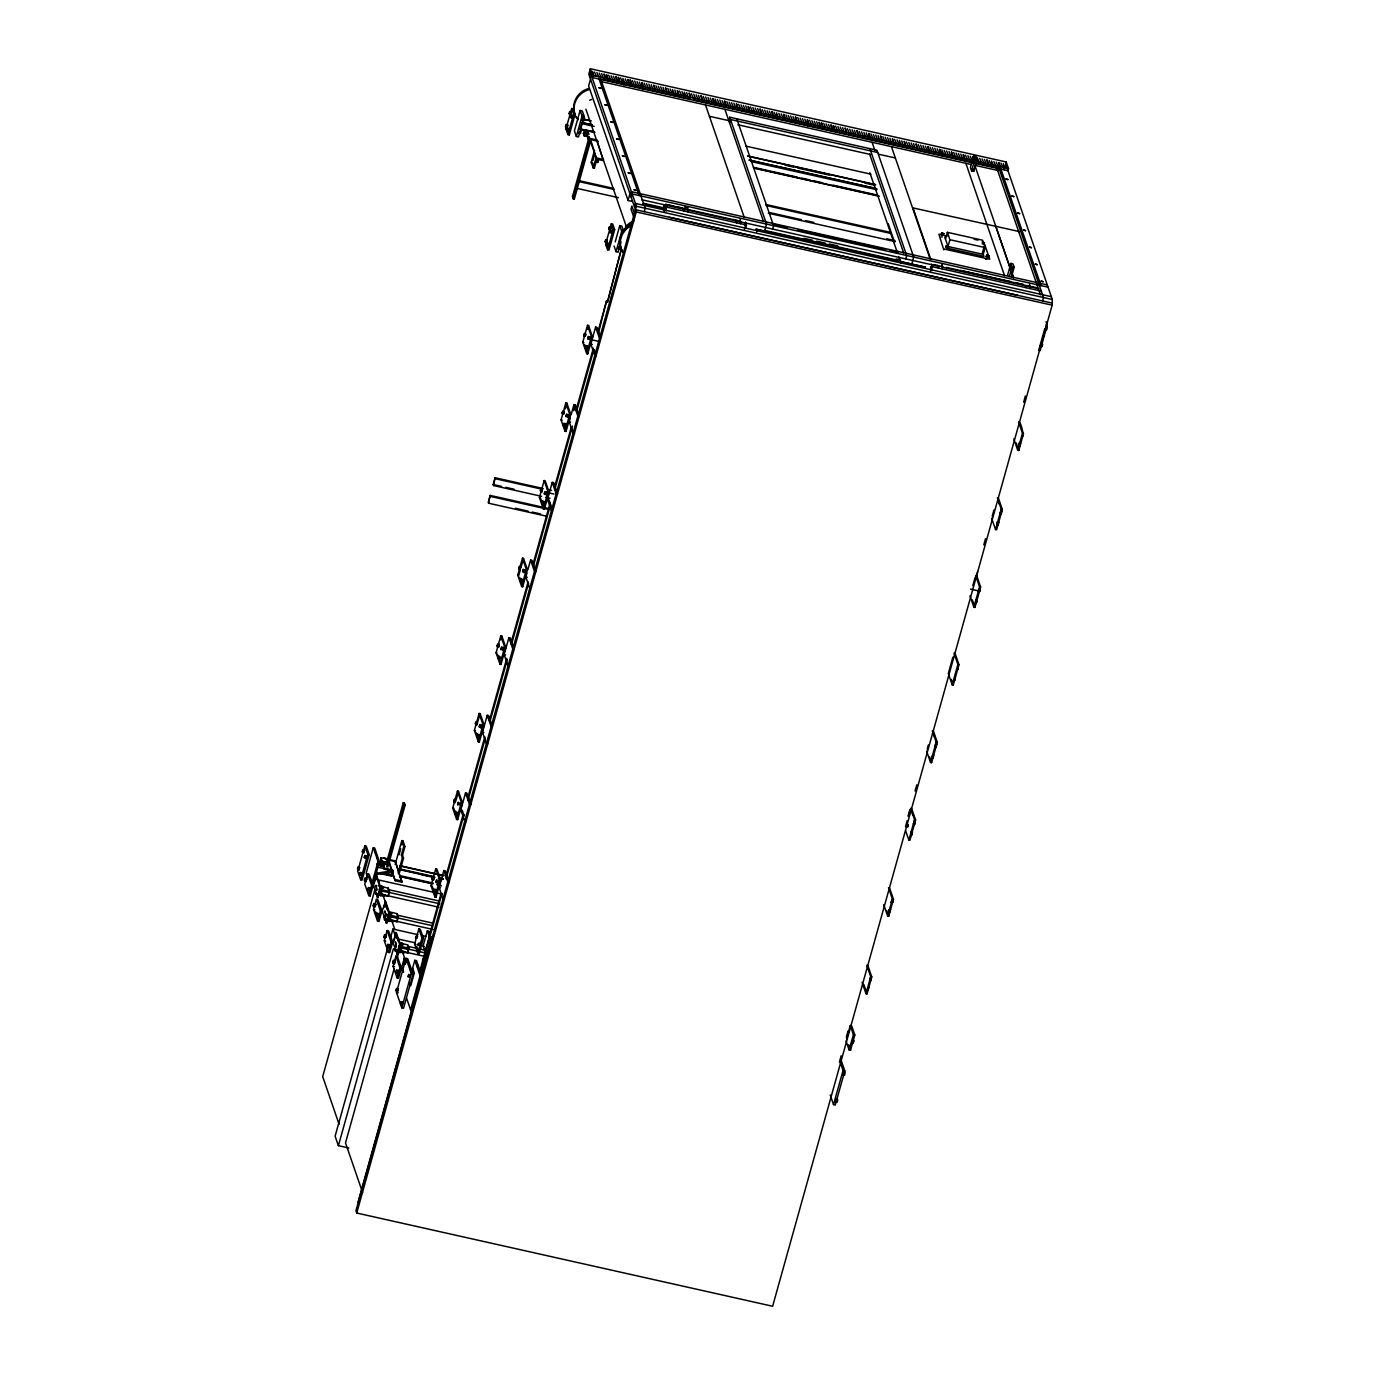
<?xml version="1.0" encoding="UTF-8"?>
<svg xmlns="http://www.w3.org/2000/svg" width="1375" height="1375" viewBox="0 0 1375 1375"><rect width="100%" height="100%" fill="white"/><g stroke="black" fill="none" stroke-linecap="round" stroke-linejoin="round"><path stroke-width="1.5" d="M366.18 880.756L366.816 878.677L366.403 879.536M398.527 970.733L397.616 973.741L397.702 972.194M399.231 949.369L399.867 947.289L399.455 948.148M402.686 1002.53L402.136 1004.506M433.589 879.347L433.847 878.041M521.606 580.938L521.795 579.889M568.837 128.717L568.288 129.817M978.897 589.342L978.313 590.528M1045.859 327.095L1045.67 328.333M358.995 868.794L358.927 870.134L359.477 867.127M366.059 880.344L365.991 881.891L366.609 878.384M375.839 853.634L375.495 852.655M377.798 859.306L377.455 858.344M378.881 882.183L378.967 880.636M378.159 915.458L378.073 917.005L378.709 913.498M381.236 892.581L381.167 894.128L381.786 890.622M386.014 907.345L385.619 906.211M394.728 961.812L394.316 964.167L395.416 960.248M396.756 938.541L396.842 936.994M399.111 948.956L399.042 950.503L399.661 946.997M398.63 971.369L398.234 970.234M401.981 1003.784L401.913 1005.108L402.841 1001.739M433.486 878.986L433.417 880.309L433.95 877.302M437.37 881.942L437.302 883.266L437.834 880.258M455.159 801.35L455.091 802.673L455.623 799.666M477.52 722.889C477.091 723.542 474.873 730.967 480.184 713.694L479.119 713.453L474.375 730.434L478.294 741.795L479.342 742.019L484.086 725.037L480.184 713.694M520.197 568.459L520.128 569.783L520.661 566.775M521.503 580.594L521.434 581.917L521.984 578.909M524.064 571.416L523.995 572.739L524.545 569.731M541.87 490.823L541.802 492.147L542.334 489.139M543.194 502.958L543.125 504.281L543.658 501.273M568.133 129.972L568.064 131.295L568.597 128.287M578.686 132.327L579.03 133.306M583.172 117.391L582.227 120.742M583.361 115.62L583.43 114.297L582.553 116.342M606.839 241.33L606.547 243.066L607.08 240.058M836.344 1098.9L835.416 1102.269M844.525 1073.944L844.473 1075.267L845.006 1072.259M852.723 1040.222L851.933 1043.023M870.891 979.12L870.822 980.444L871.355 977.436M890.003 910.663L889.934 911.986L890.467 908.978M892.564 901.484L892.495 902.808L893.028 899.8M910.748 833.663L911.023 831.909M911.573 834.264L911.505 835.588L912.45 832.236M912.691 814.739L912.347 813.777M913.997 822.37L914.066 821.047M914.616 823.402L914.547 824.725L915.08 821.717M931.82 756.319L932.164 757.281M933.247 756.628L933.178 757.969L933.728 754.961M934.364 737.103L934.433 735.78M935.223 745.886L935.739 743.411M936.289 745.766L936.22 747.089L936.753 744.081M957.962 668.13L957.894 669.453L958.444 666.445M976.611 601.373L976.542 602.697L977.075 599.689M978.209 590.184L978.553 591.147M979.636 590.494L979.567 591.817L980.117 588.809M997.666 522.706L997.322 521.727M998.284 523.738L998.216 525.061L998.748 522.053M999.384 504.213L999.058 503.233M1000.691 511.827L1000.759 510.503M1019.511 442.492L1018.961 445.5M1020.061 444.847L1019.992 446.188L1020.525 443.18M1022.622 435.686C1024.684 438.35 1021.264 423.809 1019.597 422.142L1018.548 421.902L1022.45 433.245L1017.706 450.227L1018.772 450.467L1023.516 433.486L1022.45 433.245M1040.411 345.331L1040.342 346.655L1041.219 344.627M1046.031 326.305L1045.086 329.673M1046.581 328.659L1046.513 329.983L1047.045 326.975M985.652 258.723L986.631 259.205M394.539 962.758L395.158 961.95M437.491 882.08L437.955 880.533M520.317 568.58L520.833 567.033L520.403 568.03M852.569 1041.219L852.173 1042.491M907.638 826.702L908.102 824.639M382.852 862.984L382.216 865.27M582.983 118.594L582.587 120.038M524.236 571.278L524.597 570.092M606.77 241.605L607.062 240.591M619.042 246.692L618.509 248.239M836.172 1100.103L835.759 1101.547M889.264 909.494L888.852 910.938M891.825 900.333L891.344 901.863M913.877 822.25L913.395 823.78M975.872 600.222L975.545 601.494M1000.587 511.706L1000.106 513.236M1041.098 344.489L1040.531 346.002M359.219 868.381L359.167 869.516L359.683 867.436M385.189 864.394L385 863.878M378.4 914.959L378.348 916.3L378.916 914.788M398.441 971.541L397.805 972.83M589.05 134.269L588.878 133.753M455.383 800.938L455.314 802.072L455.812 799.923M502.545 648.914L503.044 647.625L502.614 649.739M543.4 502.528L543.348 503.68L543.83 501.531M975.545 162.095L975.683 160.566M1012.67 269.912L1012.808 268.366M870.1 978.227L869.739 979.395M567.17 126.139L567.6 125.125L567.067 127.222M379.827 891.722L380.325 890.553L379.912 892.925M542.145 490.119L542.025 491.545L542.558 489.448M364.839 845.797L357.723 871.269L360.663 879.794L362.072 880.103L369.188 854.614L366.248 846.106L364.839 845.797L367.778 854.305L360.663 879.794M565.967 128.923L571.656 108.539L573.066 108.848L575.025 114.52L569.319 134.905L567.909 134.595L565.967 128.923L567.377 129.233M567.909 134.595L573.616 114.211L571.656 108.539M590.322 68.75L588.809 74.181L636.247 211.956L356.727 1213.025L772.63 1306.25L1052.15 305.164L1052.305 299.509L1005.658 164.003L1006.225 161.975L590.322 68.75L592.642 75.453L592.058 77.481L1007.961 170.706L1008.528 168.661L1006.225 161.975M372.333 887.27L379.448 861.798L374.705 847.997L373.295 847.688L366.18 873.177L367.538 877.112M580.112 110.43L574.406 130.814L576.366 136.486L578.48 136.967L584.169 116.583L582.227 110.911L580.112 110.43L582.055 116.102L576.366 136.486M589.6 76.45L590.545 73.064M589.789 77.017L590.734 73.631M373.209 885.895L376.767 875.858L380.772 887.494L377.919 897.686L369.016 874.122L367.606 873.812L364.753 884.005L368.758 895.623L370.167 895.95L373.02 885.758M592.144 71.483L593.777 75.883L592.488 71.569M590.528 79.183L588.638 85.972L628.066 200.475L632.242 201.42M594.498 72.016L596.234 76.072M594.722 132.464L580.147 129.198L581.952 122.753L592.367 125.073M598.589 76.605L596.87 72.548M372.573 881.083L378.039 861.472L373.295 847.688M368.758 895.623L371.611 885.431L367.606 873.812M600.961 77.138L599.225 73.081M394.866 861.902L395.158 860.888L381.064 857.725L380.789 858.739L384.398 869.241L392.459 871.045M375.633 879.948L376.767 875.858M380.944 860.87L380.273 866.027L383.453 866.731L384.536 862.83L384.106 861.575L380.944 860.87L380.273 866.027M584.805 130.728L584.152 135.884L587.314 136.606L588.414 132.688L587.984 131.45L584.805 130.728L584.152 135.884M603.316 77.653L601.597 73.614M374.791 889.986L322.695 1076.625L339.092 1124.286M603.952 74.13L605.584 78.53L604.312 74.216M384.914 894.85L384.519 896.208L375.719 894.231L376.097 892.873M384.398 869.241L381.064 857.725M598.331 141.367L588.259 139.116L586.145 131.106M606.323 74.662L607.939 79.062L606.667 74.748M381.803 911.281L378.967 921.473L377.558 921.164L373.553 909.545L376.406 899.353L377.816 899.663L386.719 923.209L389.555 913.017L385.55 901.398L382.009 911.436M385.945 864.703L403.27 802.691L404.387 802.948L405.127 805.114L387.819 867.109M591.095 139.047L574.355 198.997L573.237 198.739L572.498 196.573L589.239 136.641M377.214 897.514L380.067 887.322L376.062 875.703M387.441 860.716L387.905 859.014L384.038 858.155L387.905 859.014M548.728 508.527L490.153 495.413L488.262 502.202L488.606 503.216L547.181 516.347M541.647 496.341L493.539 485.547L493.195 484.533L495.086 477.744L543.194 488.52M386.702 866.869L404.387 802.948M573.237 198.739L589.978 138.806M488.606 503.216L490.153 495.413M493.539 485.547L495.086 477.744M577.019 186.57L578.102 180.452L613.663 188.427M610.397 79.252L608.678 75.195M612.769 79.784L611.05 75.728M377.558 921.164L380.394 910.972L376.406 899.353M615.123 80.3L613.405 76.261M395.141 880.705L388.712 860.045L395.416 861.558L401.861 882.2L395.141 880.705L389.073 863.088M380.153 873.538L391.789 876.15L392.717 871.492M387.956 889.522L388.334 888.164L378.056 885.861M391.789 876.15L392.923 872.059L389.039 871.2M395.158 864.497L401.827 840.589L402.944 840.847L404.938 846.605L402.514 855.233L403.511 858.12L399.231 873.469M593.227 168.008L595.633 159.38L597.747 162.525L596.75 159.637L594.344 168.266L593.227 168.008L591.233 162.25L594.567 150.305M383.848 907.517L385.55 901.398M615.777 76.794L617.392 81.177L616.12 76.862M399.059 854.786L400.727 848.805M401.827 844.834L402.944 840.847M592.9 160.514L594.584 154.533M375.822 893.492L388.145 896.259L389.486 891.498L388.334 888.164M618.131 77.309L619.764 81.709L618.492 77.395M398.114 873.211L402.394 857.88L401.397 854.992L403.82 846.364L401.827 840.589M385.413 915.183L384.467 918.569L433.125 929.483M393.697 920.373L393.319 921.731L384.519 919.772L385.945 914.272L384.794 910.938L385.567 915.63L397.891 918.397L397.117 913.688L388.867 911.711M387.131 909.683L387.286 906.572M596.887 139.975L603.333 160.634L596.63 159.122L590.855 140.439M596.612 162.267L597.695 158.434M622.222 81.898L620.503 77.842M597.747 162.525L598.812 158.675M386.014 923.055L388.85 912.862L384.845 901.244M622.291 80.42L623.923 84.803L622.652 80.489M624.577 82.431L622.858 78.375M392.562 942.494L389.709 952.686L388.3 952.377L384.295 940.741L387.148 930.548L388.558 930.875L397.461 954.422L400.297 944.23L396.309 932.611L392.752 942.648M626.948 82.947L625.23 78.908M401.861 882.2L395.416 861.558M627.584 79.441L629.217 83.823L627.945 79.509M629.956 79.956L631.572 84.356L630.3 80.042M387.802 947.512L335.122 1136.145L338.405 1145.667L348.82 1148.005M390.655 937.269L392.958 929.053L417.914 934.656M397.736 917.933L396.945 921.783L384.622 919.033M388.3 952.377L391.153 942.167L387.148 930.548M396.945 921.783L398.269 917.039L397.117 913.688M634.03 84.545L632.311 80.489M396.309 932.611L393.456 942.803L391.153 942.167M636.402 85.078L634.683 81.022M338.405 1145.667L393.37 948.853M638.756 85.611L637.038 81.555M397.873 940.878L398.028 937.784M400.916 950.795L404.439 951.586L404.061 952.944L395.261 950.967L395.639 949.609M640.767 86.058L639.409 82.087M395.931 956.089L399.936 967.708L401.345 968.017L398.509 978.209L397.1 977.9L393.095 966.281L395.931 956.089L397.341 956.398L402.875 972.056M396.756 954.267L399.592 944.075L395.605 932.456M394.178 968.567L345.503 1142.9L362.605 1192.538M397.048 958.306L398.767 952.17M641.764 82.62L643.397 87.003L642.125 82.689M642.572 88.619L641.197 84.648M645.855 87.192L644.136 83.136M648.209 87.725L646.491 83.669M397.1 977.9L399.936 967.708M401.534 968.172L404.387 957.98L403.958 962.225M650.581 88.258L648.862 84.202M396.481 992.441L406.003 958.341L407.756 958.736L413.067 974.136L403.545 1008.236L401.775 1007.841L396.481 992.441L398.234 992.836M408.478 949.145L407.688 952.995L395.364 950.228M407.688 952.995L409.011 948.234L407.877 944.9L399.661 943.061M605.619 244.114L611.325 223.73L612.717 224.039L614.677 229.711L608.987 250.095L607.578 249.786L605.619 244.114L607.028 244.423M652.592 88.705L651.217 84.734M607.578 249.786L613.267 229.402L611.325 223.73M653.589 85.267L655.205 89.65L653.933 85.336M414.614 944.178L418.877 928.898L420.286 929.208L423.414 938.3L419.152 953.597L417.742 953.288L414.614 944.178L416.023 944.487M431.028 885.706L435.772 868.725L436.82 868.948L440.739 880.309L435.995 897.291L434.93 897.05L431.028 885.706L432.077 885.947L435.995 897.291M452.702 808.07L457.445 791.089L458.511 791.33L462.413 802.673L457.669 819.655L456.62 819.414L452.702 808.07L453.767 808.311L457.669 819.655M496.066 652.816L500.809 635.817L501.858 636.058L505.759 647.402L501.016 664.4L499.967 664.159L496.066 652.816L497.114 653.039M517.739 575.18L522.483 558.181L523.531 558.422L527.433 569.766L522.706 586.764L521.641 586.523L517.739 575.18L518.787 575.403L520.369 569.748M539.412 497.544L544.156 480.545L545.205 480.786L549.123 492.147L544.38 509.128L543.314 508.887L539.412 497.544L540.461 497.784L544.38 509.128M561.086 419.908L565.83 402.927L566.895 403.15L570.797 414.511L566.053 431.492L564.988 431.252L561.086 419.908L562.152 420.148M582.759 342.272L587.503 325.291L588.569 325.531L592.47 336.875L587.727 353.856L586.678 353.616L582.759 342.272L583.825 342.512M456.397 798.875L458.511 791.33M500.809 639.839L501.858 636.058M521.417 565.967L523.531 558.422M565.314 408.822L566.895 403.15M587.503 329.295L588.569 325.531M657.663 89.839L655.944 85.783M660.034 90.372L658.316 86.316M411.452 972.348L414.803 960.3L416.573 960.695L421.867 976.095L420.114 975.7L414.803 960.3M615.209 241.931L619.764 225.62L621.878 226.084L623.837 231.756L621.723 231.292L619.764 225.62M401.775 1007.841L411.314 973.741L406.003 958.341M417.742 953.288L422.005 937.991L418.877 928.898M628.066 200.475L629.956 193.686M630.455 195.095L631.4 191.709L1047.286 284.917M662.389 90.905L660.67 86.848M434.93 897.05L439.673 880.069L435.772 868.725M456.62 819.414L461.347 802.433L457.445 791.089M478.294 741.795L483.038 724.797L479.119 713.453M499.967 664.159L504.711 647.161L500.809 635.817M521.641 586.523L526.384 569.542L522.483 558.181M543.314 508.887L548.058 491.906L544.156 480.545M564.988 431.252L569.731 414.27L565.83 402.927M586.678 353.616L591.422 336.634L587.503 325.291M620.984 241.948L618.148 252.158L616.034 251.677L621.723 231.292M631.228 197.364L632.173 193.978L1048.077 287.186M443.042 898.872L439.123 887.528L443.867 870.53L445.277 870.856L449.195 882.2L447.786 881.891L443.867 870.53M465.541 792.894L469.459 804.255L470.869 804.564L466.95 793.22L465.541 792.894L460.797 809.892L464.716 821.236L466.125 821.545M487.798 743.927L486.389 743.6L482.488 732.256L487.231 715.275L488.641 715.584L491.889 725.037M508.063 665.964L504.161 654.62L508.905 637.639L510.314 637.948L513.562 647.402M529.736 588.345L525.834 576.984L526.883 573.22M527.948 569.439L530.578 560.003L531.987 560.312L535.236 569.783M552.252 482.367L556.153 493.711L557.562 494.038L553.661 482.677L552.252 482.367L547.508 499.348L551.409 510.709M574.509 433.383L573.1 433.073L569.181 421.73L570.247 417.948M571.295 414.167L573.925 404.731L575.334 405.058L579.253 416.402M594.223 350.075L596.183 355.747L594.773 355.438L590.855 344.094L595.598 327.095L597.008 327.422L600.273 336.875M622.205 231.516L623.081 229.488L622.548 232.495M417.364 966.883L417.502 964.219M423.07 946.069L427.333 930.789L428.742 931.098L431.87 940.208L427.608 955.487L426.198 955.178L423.07 946.069L424.463 946.395M664.4 91.352L663.042 87.381M619.163 246.812L618.286 248.841M573.753 410.713L575.334 405.058M620.245 246.159L619.712 249.167L620.589 247.122M665.397 87.914L667.03 92.297L665.758 87.983M422.538 960.248L422.847 959.183M429.962 933.316L440.928 894.025M446.136 875.411L462.877 815.461M468.067 796.847L484.808 736.88M489.431 720.328L506.756 658.298M510.795 643.827L528.103 581.797M532.727 565.263L550.052 503.216M554.675 486.681L571.416 426.714M576.039 410.18L593.347 348.15M597.97 331.598L606.633 300.592L598.452 333.025M419.753 971.214L429.327 936.598L433.211 937.458M425.253 952.445L429.533 937.166L433.4 938.025M429.877 936.805L441.994 893.372M446.033 878.9L463.942 814.808M467.981 800.336L485.306 738.289M489.913 721.755L507.238 659.725M511.861 643.173L528.602 583.223M533.225 566.672L550.533 504.642M554.572 490.17L572.481 426.061M577.105 409.527L593.845 349.559M420.234 972.641L426.112 951.637M634.494 206.852L635.439 203.448L1051.342 296.673M669.487 92.486L667.769 88.43M421.317 978.106L412.345 1010.212L410.592 1009.817L420.114 975.7M420.939 973.38L426.594 953.081M426.198 955.178L430.461 939.881L427.333 930.789M357.947 1202.42L411.761 1009.68M589.755 70.795L636.419 206.284L355.953 1210.756L356.727 1213.025M671.842 93.019L670.123 88.962M674.214 93.552L672.495 89.495M673.286 95.511L671.911 91.541M676.225 93.998L674.85 90.028M677.222 90.561L678.837 94.944L677.566 90.63M644.273 211.664L645.219 208.261L600.652 78.822M681.295 95.133L679.577 91.094M683.667 95.666L681.931 91.609M686.022 96.198L684.303 92.142M685.094 98.158L683.736 94.188M688.033 96.645L686.658 92.675M689.03 93.208L690.645 97.591L689.373 93.277M693.103 97.78L691.384 93.741M695.475 98.312L693.756 94.256M664.83 207.35L665.689 204.308L673.87 206.13M697.83 98.845L696.111 94.789M664.916 207.591L665.758 204.531L684.166 208.656M665.809 210.186L666.669 207.144L665.758 204.531M699.841 99.292L698.483 95.322M700.837 95.855L702.47 100.237L701.198 95.941M704.928 100.427L703.209 96.388M707.283 100.959L705.564 96.92M709.655 101.492L707.936 97.436M712.009 102.025L710.291 97.969M712.663 98.502L714.278 102.884L713.006 98.588M716.736 103.073L715.017 99.034M715.722 105.377L714.45 101.062M719.108 103.606L717.389 99.567M687.964 211.905L687.689 207.092M721.462 104.139L719.744 100.083M723.834 104.672L722.116 100.616M724.47 101.148L726.103 105.548L724.831 101.234M728.561 105.738L726.842 101.681M730.916 106.253L729.197 102.214M733.288 106.786L731.569 102.747M728.784 120.639L729.73 117.236L876.941 150.236L913.722 257.073L911.642 264.55M735.642 107.319L733.923 103.263M729.575 122.908L730.52 119.505L877.714 152.505M736.295 103.795L737.911 108.195L736.639 103.881M738.65 104.328L740.369 108.384M742.741 108.9L741.022 104.861M745.095 109.433L743.377 105.394M747.467 109.966L745.748 105.909M748.103 106.442L749.736 110.842L748.464 106.528M750.475 106.975L752.194 111.031M754.548 111.564L752.83 107.508M756.92 112.08L755.202 108.041M759.275 112.612L757.556 108.556M759.928 109.089L761.544 113.489L760.272 109.175M762.283 109.622L764.002 113.678M766.373 114.211L764.655 110.155M768.728 114.727L767.009 110.688M771.1 115.259L769.364 111.22M740.438 223.678L740.163 218.848M771.736 111.736L773.369 116.136L772.08 111.822M774.091 112.269L775.827 116.325M744.597 225.242L745.456 222.183M744.683 225.466L745.525 222.406L746.419 225.019L745.577 228.078M778.181 116.858L776.462 112.802M744.494 229.264L746.213 223.145M777.253 118.817L775.895 114.847M780.536 117.391L778.817 113.334M782.908 117.906L781.189 113.867M783.544 114.383L785.177 118.783L783.905 114.469M785.916 114.916L787.634 118.972M789.989 119.505L788.27 115.448M756.766 231.877L757.023 231.034M792.361 120.038L790.642 115.981M794.716 120.553L792.997 116.514M795.369 117.047L796.984 121.43L795.712 117.116M764.431 231.567L766.528 224.091L729.73 117.236M797.723 117.563L799.442 121.619M801.814 122.152L800.095 118.095M804.169 122.684L802.45 118.628M772.612 229.058L773.575 225.672L736.777 118.817M806.541 123.2L804.822 119.161M806.609 121.722L808.242 126.122L806.97 121.808M807.177 119.694L808.809 124.077L807.537 119.763M809.548 120.209L811.267 124.266M813.622 124.798L811.903 120.742M815.994 125.331L814.275 121.275M818.348 125.864L816.63 121.808M819.002 122.341L820.617 126.723L819.345 122.409M821.356 122.873L822.989 127.256L821.717 122.942M825.447 127.445L823.728 123.389M827.802 127.978L826.083 123.922M830.173 128.511L828.455 124.455M830.809 124.987L832.442 129.37L831.17 125.056M833.181 125.52L834.797 129.903L833.525 125.589M837.255 130.092L835.536 126.036M839.627 130.625L837.908 126.569M841.981 131.158L840.263 127.102M843.992 131.605L842.634 127.634M844.989 128.167L846.622 132.55L845.35 128.236M849.08 132.739L847.361 128.683M851.434 133.272L849.716 129.216M853.806 133.805L852.07 129.748M855.817 134.252L854.442 130.281M856.797 130.814L858.43 135.197L857.158 130.883M860.888 135.386L859.169 131.347M863.242 135.919L861.523 131.863M865.614 136.452L863.895 132.395M867.625 136.898L866.25 132.928M868.622 133.461L870.237 137.844L868.966 133.53M869.412 139.477L868.055 135.489M872.695 138.033L870.977 133.994M875.067 138.566L873.348 134.509M877.422 139.098L875.703 135.042M879.433 139.545L878.075 135.575M880.43 136.108L882.063 140.491L880.791 136.177M884.52 140.68L882.802 136.641M886.875 141.213L885.156 137.173M889.247 141.745L887.528 137.689M891.258 142.192L889.883 138.222M892.255 138.755L893.87 143.137L892.598 138.841M896.328 143.327L894.609 139.288M898.7 143.859L896.981 139.82M901.055 144.392L899.336 140.336M900.144 146.352L898.769 142.381M903.066 144.839L901.708 140.869M904.062 141.402L905.695 145.802L904.423 141.487M908.153 145.991L906.434 141.934M910.508 146.506L908.789 142.467M912.88 147.039L911.161 143M914.891 147.486L913.516 143.516M915.888 144.048L917.503 148.448L916.231 144.134M919.961 148.638L918.242 144.581M922.333 149.153L920.614 145.114M924.688 149.686L922.969 145.647M927.059 150.219L925.341 146.163M927.695 146.695L929.328 151.095L928.056 146.781M931.786 151.284L930.067 147.228M934.141 151.817L932.422 147.761M936.513 152.333L934.794 148.294M905.73 258.895L906.675 255.509L869.894 148.655M938.867 152.866L937.148 148.809M939.503 149.342L941.136 153.742L939.864 149.428M943.594 153.931L941.875 149.875M942.58 156.234L941.308 151.92M945.966 154.464L944.23 150.408M948.32 154.98L946.602 150.941M950.675 155.513L948.956 151.473M951.328 151.989L952.944 156.389L951.672 152.075M953.683 152.522L955.402 156.578M957.773 157.111L956.055 153.055M960.128 157.627L958.409 153.588M962.5 158.159L960.781 154.12M930.445 270.927L932.147 264.825M963.136 154.636L964.769 159.036L963.497 154.722M931.511 269.741L932.37 266.681L931.459 264.086M965.508 155.169L967.227 159.225M969.581 159.758L967.862 155.702M945.467 239.113L947.375 232.323L982.592 240.212L985.119 247.586L983.228 254.375L948.011 246.486L949.902 239.697L947.375 232.323M943.766 249.838L938.919 234.231L947.237 236.105M971.953 160.291L970.234 156.234M973.861 161.081L972.589 156.767L974.308 160.806M973.775 155.581L970.441 167.475L971.627 170.878L973.723 171.359L977.058 159.466L975.872 156.062L973.775 155.581L974.944 158.984L971.627 170.878M942.219 268.898L941.944 264.086M976.233 161.597L975.305 157.369M977.316 157.816L979.034 161.872M981.406 162.405L979.688 158.348M983.761 162.938L982.042 158.881M986.133 163.453L984.414 159.414M986.769 159.947L988.402 164.33L987.13 160.016M989.141 160.463L990.859 164.519M993.214 165.052L991.495 160.995M992.303 167.011L990.928 163.041M995.586 165.584L993.867 161.528M997.941 166.117L996.222 162.061M998.594 162.594L1000.209 166.977L998.938 162.662M1000.948 163.109L1002.667 167.166M1005.039 167.698L1003.32 163.642M1004.111 169.658L1002.736 165.688M1007.394 168.231L1005.675 164.175L1007.308 168.575M982.386 253.223L984.036 246.95M1007.566 275.275L1010.883 263.398L1012.997 263.863L1014.166 267.266L1011.398 277.183M1009.302 276.702L1012.069 266.802L1010.883 263.398M1029.909 288.561L1029.634 283.731M1042.559 300.936L1043.505 297.533L998.25 166.083M839.42 1061.981L841.139 1055.777M846.347 1037.163L848.083 1030.958M908.136 815.856L909.872 809.652M915.062 791.038L916.798 784.833M983.795 544.895L985.531 538.691M1023.636 402.188L1025.372 395.983M905.506 826.719L907.225 820.6M908.359 816.527L910.061 810.408M927.197 749.083L928.331 745.009M952.858 657.181L948.303 673.492L952.205 684.836L953.27 685.077L958.959 664.692L955.041 653.331L953.992 653.108L957.894 664.452L952.205 684.836M972.812 585.664L975.098 577.5M992.217 516.175L993.936 510.056M1044.725 328.762L1038.709 350.333L1040.119 350.642L1047.234 325.153L1046.066 321.75M846.536 1038.967L850.266 1025.578L851.675 1025.905L854.82 1034.997L850.541 1050.294L849.131 1049.967L846.003 1040.875M907.758 826.977L908.222 825.292M840.83 1059.352L844.817 1070.902L835.278 1105.002L833.525 1104.606L843.047 1070.506L839.73 1060.881M849.131 1049.967L853.411 1034.688L850.266 1025.578M869.791 979.773L870.272 978.089M888.903 911.316L889.384 909.631M891.945 900.453L891.069 902.481M865.975 993.661L870.719 976.68L866.817 965.336L867.866 965.559L871.767 976.92L867.023 993.902L865.975 993.661L862.073 982.317M888.491 887.7L889.539 887.941L893.458 899.284L888.714 916.266L887.648 916.042L892.392 899.044L889.144 889.591M908.858 840.108L914.547 819.706L910.645 808.362L911.694 808.603L915.595 819.947L909.906 840.331L908.858 840.108L905.592 830.637M930.531 762.472L936.22 742.087L932.319 730.727L933.367 730.967L937.286 742.311L931.58 762.695L930.531 762.472L926.63 751.111M973.878 607.2L979.567 586.816L975.666 575.472L976.731 575.695L980.633 587.056L974.944 607.441L973.878 607.2L969.977 595.856M995.552 529.564L1001.258 509.18L997.339 497.836L998.405 498.077L1002.306 509.42L996.617 529.805L995.552 529.564L991.65 518.22M853.188 1042.181L853.909 1040.48L853.119 1043.281M435.084 890.433L434.895 891.67M1019.081 444.778L1019.287 443.111M843.545 1073.858L843.786 1072.259M586.077 135.145L586.455 132.103M388.884 916.386L388.695 918.448M405.728 961.847L405.195 963.944L404.387 957.98M997.373 522.105L997.064 524.116M380.119 890.244L379.5 893.767M388.919 915.784L388.283 919.291M1001.791 511.173L1001.258 514.198M955.402 677.325L954.869 680.333M868.794 986.614L868.261 989.622M843.58 1071.95L843.047 1074.958M380.463 887.562L382.491 888.267L381.047 887.562M943.027 235.142L940.706 234.248L941.583 234.816M984.122 243.977L982.077 243.891M378.297 894.747L381.081 895.83L380.05 895.142M401.002 951.191L398.561 951.087M411.194 969.53L410.85 968.55M410.798 970.905L410.472 969.925M598.761 341.361L591.164 339.659M376.269 873.177L393.302 870.702M375.891 874.534L392.923 872.059M400.348 944.281L402.016 945.003L399.592 944.075M400.091 951.208L398.595 950.881M974.944 158.984L977.058 159.466M592.642 75.453L1008.528 168.661M602.13 79.269L689.906 98.948M694.083 99.877L972.056 162.181M976.233 163.109L997.133 167.802M600.978 81.52L971.231 164.502M975.064 165.361L998.061 170.517M709.414 116.291L730.314 120.983M878.642 154.223L895.348 157.97M737.859 124.764L870.547 154.516M745.508 146.042L870.856 174.144M573.616 114.211L575.025 114.52M582.055 116.102L584.169 116.583M584.633 119.367L590.872 120.777M747.742 155.925L875.531 184.577M582.656 119.195L590.975 121.052M747.845 156.217L875.634 184.852M785.228 165.223L793.598 167.114M797.792 168.042L829.211 175.089M864.823 183.081L873.194 184.955M581.866 122.461L592.264 124.798M749.134 159.964L874.827 188.134M749.238 160.239L877.027 188.891M581.711 123.595L594.206 126.397M751.094 161.562L876.786 189.733M594.447 131.673L580.147 129.198M753.448 167.32L797.431 177.169M801.625 178.114L809.995 179.988M814.189 180.933L822.577 182.806M833.044 185.161L877.044 195.009M580.061 128.923L594.619 132.189M753.62 167.819L877.216 195.525M753.723 168.111L879.398 196.281M585.234 131.983L588.414 132.688M1019.511 231.619L913.034 207.917L930.72 259.273M588.552 138.102L596.595 139.906M974.05 239.267L978.037 240.144M982.111 241.948L984.431 242.842L982.523 242.516M596.922 158.056L603.625 159.552M949.902 239.697L985.119 247.586M591.233 162.25L592.35 162.491L594.344 168.266M765.755 204.462L890.656 232.461M766.116 205.494L891.017 233.475M944.006 248.995L989.777 259.256L984.706 244.492M1012.069 266.802L1014.166 267.266M770.103 212.661L801.333 219.656M805.492 220.584L813.828 222.458M886.686 238.786L895.005 240.659M768.367 213.211L895.366 241.673M772.612 224.056L787.256 227.339M797.723 229.677L885.569 249.373M889.745 250.302L898.116 252.192M578.445 181.483L614.006 189.441M684.595 207.075L687.414 207.711M677.961 207.058L682.052 207.969M733.184 219.433L737.275 220.344M960.661 270.411L1010.831 281.652M1015.008 282.597L1023.378 284.47M735.298 220.12L684.716 208.828L684.097 211.045L683.203 208.433M741.056 221.461L737.189 220.602L736.57 222.802L735.677 220.189M933.556 264.55L937.733 265.478M942.837 266.698L938.97 265.822L938.352 268.039L937.458 265.427M946.103 267.352L1023.447 284.694M1030.528 286.344L1026.661 285.484L1026.042 287.684L1025.148 285.072M1031.817 286.567L1035.994 287.512M641.678 199.719L938.455 266.234M942.631 267.163L1038.761 288.716M666.669 207.144L746.419 225.019M932.37 266.681L1041.064 291.053M804.186 238.356L812.556 240.23M816.733 241.158L825.103 243.031M829.297 243.977L837.65 245.85M896.225 258.981L900.402 259.909M576.555 188.272L618.389 197.656M643.483 203.277L664.4 207.969M764.792 230.467L900.763 260.941M642.692 203.758L665.689 208.914M636.419 206.284L1052.305 299.509M635.473 209.688L1051.359 302.895M572.498 196.573L574.355 198.997M636.247 211.956L1052.15 305.164M1045.825 324.844L1047.234 325.153M613.267 229.402L614.677 229.711M591.422 336.634L592.47 336.875M590.855 344.094L592.264 344.403M1001.258 509.18L1002.306 509.42M569.731 414.27L570.797 414.511M569.181 421.73L570.591 422.039M547.388 489.466L551.564 490.394M979.567 586.816L980.633 587.056M495.447 478.758L541.458 489.07M548.058 491.906L549.123 492.147M548.298 492.783L554.005 494.055M970.492 589.119L978.381 590.889M493.195 484.533L501.566 486.406M505.742 487.352L514.112 489.225M545.841 497.269L550.017 498.214M490.514 496.427L549.072 509.558M515.453 508.286L528 511.105M532.177 512.05L540.547 513.923M957.894 664.452L958.959 664.692M526.384 569.542L527.433 569.766M535.889 571.673L534.48 571.347L530.578 560.003M525.834 576.984L527.244 577.311M936.22 742.087L937.286 742.311M504.711 647.161L505.759 647.402M514.216 649.292L512.806 648.983L508.905 637.639M504.161 654.62L505.57 654.947M914.547 819.706L915.595 819.947M483.038 724.797L484.086 725.037M474.375 730.434L475.441 730.675M482.488 732.256L483.897 732.566M461.347 802.433L462.413 802.673M892.392 899.044L893.458 899.284M405.127 805.114L403.27 802.691M403.82 846.364L404.938 846.605M401.397 854.992L402.514 855.233M402.394 857.88L403.511 858.12M367.778 854.305L369.188 854.614M399.902 865.7L443.713 875.514M399.988 865.975L443.798 875.806M378.039 861.472L379.448 861.798M381.373 862.108L384.536 862.83M399.025 868.742L434.483 876.7M438.659 877.628L442.836 878.573M376.63 864.084L384.381 865.82M399.197 869.258L434.655 877.198M438.831 878.144L443.008 879.072M399.3 869.533L434.758 877.491M438.934 878.419L443.111 879.364M421.73 874.741L430.083 876.614M438.419 878.487L442.595 879.416M439.673 880.069L440.739 880.309M870.719 976.68L871.767 976.92M384.691 868.227L392.734 870.031M377.798 867.23L391.359 870.272M399.816 875.617L433.194 883.094M401.569 876.648L430.77 883.197M437.027 884.589L441.203 885.534M387.062 873.658L393.319 875.067M399.575 876.459L432.953 883.953M437.13 884.881L441.306 885.809M383.831 873.847L391.583 875.583M439.123 887.528L440.533 887.837M395.45 879.622L402.153 881.134M377.661 879.742L442.08 894.18M371.611 885.431L373.914 886.05M388.833 889.728L438.883 900.934M379.208 889.195L389.486 891.498M387.75 892.134L439.88 903.822M380.892 891.017L388.953 892.409L388.145 896.259M381.837 894.42L438.917 907.208M373.553 909.545L374.962 909.855M380.394 910.972L382.714 911.591M397.633 915.252L433.073 923.192M385.945 914.272L398.269 917.039M396.533 917.675L431.991 925.616M388.42 919.187L391.944 919.978M387.423 921.267L389.881 921.353L388.833 920.683M422.073 935.584L426.233 936.53M422.005 937.991L423.414 938.3M430.461 939.881L431.87 940.208M853.411 1034.688L854.82 1034.997M398.32 939.056L414.958 942.786M384.295 940.741L385.705 941.067M408.375 946.464L416.711 948.337M420.887 949.266L425.064 950.194M398.75 945.931L409.011 948.234M407.292 948.87L426.044 953.081M400.417 947.753L408.633 949.592L407.498 946.258M395.209 949.781L425.098 956.484M398.183 952.462L400.623 952.566L399.575 951.895M393.095 966.281L394.505 966.591M411.314 973.741L413.067 974.136M843.047 1070.506L844.817 1070.902M941.188 236.93L942.373 236.895M389.555 913.55L391.222 913.619M985.084 258.586L985.944 259.153M382.13 887.648L383.178 888.336L379.689 887.562M390.93 913.189L391.961 913.877L388.489 913.086M1000.691 168.489L1041.03 285.622M996.6 167.458L1040.463 294.869M972.589 156.767L974.222 161.15M974.806 165.309L1010.075 267.764M1013.547 277.802L1011.467 271.786L1013.478 277.819M995.741 226.291L1010.075 267.953M1017.913 295.402L669.281 217.267M972.555 167.939L973.723 171.359M965.852 163.298L1004.592 275.808M982.609 252.588L983.916 256.369L948.698 248.48L944.797 237.119M1016.159 442.905L1018.772 450.467M1013.805 438.883L1017.706 450.227M891.447 146.627L930.188 259.119M930.497 266.802L931.82 270.652M872.077 142.278L874.844 150.305M869.636 154.069L903.65 252.845M888.233 223.781L894.248 241.261M869.842 172.683L897.428 252.811M898.803 256.816L900.883 262.831M977.556 571.519L977.109 575.145L976.8 574.234M972.331 599.878L974.944 607.441M951.311 679.387L953.27 685.077M724.883 109.295L763.503 221.478M705.513 104.947L744.253 217.439M929.638 757.023L931.58 762.695M641.111 84.992L642.469 88.962M666.119 211.097L664.125 205.322L663.283 208.364L664.469 211.819M886.755 910.594L888.714 916.266M883.747 904.681L887.648 916.042M598.881 78.427L639.22 195.559M634.425 213.417L631.881 206.044L631.022 209.103L633.566 216.477M585.87 109.141L626.966 228.456M590.562 141.505L596.63 159.122M586.455 133.873L588.259 139.116M586.884 135.352L587.314 136.606M614.075 246.005L616.034 251.677M863.775 984.448L867.023 993.902M568.03 131.123L569.319 134.905M848.667 1044.828L850.541 1050.294M595.598 327.095L599.517 338.456M584.478 344.403L587.727 353.856M830.208 1094.981L833.525 1104.606M573.925 404.731L577.844 416.092M564.094 425.82L566.053 431.492M548.917 499.675L552.183 509.128M519.441 577.311L522.706 586.764M497.767 654.93L501.016 664.4M487.231 715.275L491.133 726.619M476.094 732.566L479.342 742.019M462.206 810.202L464.166 815.873M425.098 948.217L426.972 953.666M416.642 946.309L419.152 953.597M412.638 968.086L414.322 972.967L410.764 985.703L409.63 982.455M382.456 893.63L388.609 911.505M392.03 921.439L394.762 929.38M402.531 951.964L405.264 959.905M392.958 929.053L395.57 936.684M376.578 893.802L377.919 897.686M386.719 923.209L384.106 916.145L384.519 919.772M395.45 948.612L397.461 954.422M402.239 968.327L403.58 972.211M374.945 891.963L375.719 894.231M394.47 948.698L395.261 950.967M406.605 998.267L410.592 1009.817M368.844 892.066L370.167 895.95M375.633 911.797L377.627 917.606M626.003 228.834A13.75 12.994 -19 0 1 631.005 223.902M624.147 230.622A13.75 12.994 -19 0 1 633.823 221.066M576.727 118.147A20.178 19.061 -19 0 1 575.248 115.173M574.733 113.592A20.178 19.061 -19 0 1 588.947 89.65M578.342 119.694A20.178 19.061 -19 0 1 576.331 117.013M574.338 112.458A20.178 19.061 -19 0 1 588.552 88.516M622.995 252.519A20.178 19.061 -19 0 1 630.369 226.084M622.6 251.384A20.178 19.061 -19 0 1 629.973 224.95M589.669 100.289A8.164 7.717 -19 0 1 591.628 99.447M361.058 874.827L361.642 873.108L361.058 874.827M363.842 852.173L364.392 850.386L363.842 852.173M365.802 857.845L366.386 856.109L365.802 857.845M369.48 890.347L370.116 888.25L369.48 890.347M374.98 906.297L375.616 904.217L374.98 906.297M379.517 863.723L379.947 862.314L379.517 863.723M385.722 937.509C387.166 934.244 385.98 935.12 385.722 937.509M389.022 947.083L389.589 945.02L389.022 947.083M397.512 990.894L398.062 989.106L397.512 990.894M409.698 976.817C410.541 976.508 410.489 973.277 409.698 976.817M416.848 938.145L417.484 936.152L416.848 938.145M419.272 945.209L419.925 943.216L419.272 945.209M456.586 813.845C457.583 813.089 457.222 810.511 456.586 813.845M459.147 804.667C460.127 803.928 459.8 801.298 459.147 804.667M478.259 736.209C478.758 736.88 479.342 731.792 478.259 736.209M480.82 727.031L481.302 725.278L480.648 728.011L481.594 724.642L480.82 727.031M498.609 646.439L499.159 644.652L498.609 646.439M499.933 658.573C500.93 657.834 500.603 655.205 499.933 658.573M545.841 494.141L546.391 492.353L545.841 494.141M563.647 413.548L564.231 411.812L563.647 413.548M564.953 425.683L565.503 423.895L564.953 425.683M567.514 416.505L568.064 414.717L567.514 416.505M570.659 114.005C571.502 113.695 571.433 110.447 570.659 114.005M571.828 117.408L572.378 115.62L571.828 117.408M583.378 133.598L583.808 132.172L583.378 133.598M585.32 335.913C586.541 333.18 585.647 333.73 585.32 335.913M586.644 348.047L587.194 346.259L586.644 348.047M589.205 338.869L589.755 337.081L589.205 338.869M607.888 245.506L608.438 243.719L607.888 245.506M610.311 229.195L610.861 227.408L610.311 229.195M611.497 232.598L612.047 230.811L611.497 232.598M972.727 162.542L973.517 160.016L972.727 162.542M1009.852 270.342L1010.642 267.816L1009.852 270.342M357.569 868.484C357.672 872.609 359.184 862.727 357.569 868.484M359.528 874.156C359.631 878.281 361.144 868.398 359.528 874.156M360.955 874.483C361.058 878.608 362.57 868.708 360.955 874.483M362.312 851.486C362.416 855.628 363.928 845.728 362.312 851.486M363.739 851.812C363.842 855.938 365.355 846.055 363.739 851.812M364.272 857.175C364.375 861.3 365.887 851.4 364.272 857.175M364.409 879.966C364.513 884.795 366.283 873.245 364.409 879.966M365.698 857.484C365.802 861.609 367.314 851.727 365.698 857.484M367.709 889.556C367.812 894.369 369.583 882.836 367.709 889.556M369.359 889.917C369.48 894.747 371.25 883.197 369.359 889.917M373.192 905.506C373.312 910.319 375.083 898.786 373.192 905.506M374.859 905.884C374.962 910.697 376.75 899.164 374.859 905.884M376.492 915.08C376.595 919.909 378.383 908.359 376.492 915.08M383.934 936.719C384.055 941.531 385.825 929.998 383.934 936.719M387.234 946.292C387.355 951.105 389.125 939.572 387.234 946.292M390.036 918.122C390.139 922.934 391.927 911.402 390.036 918.122M388.902 946.67C389.005 951.483 390.792 939.95 388.902 946.67M392.734 962.242C392.837 967.072 394.625 955.522 392.734 962.242M396.034 971.833C396.137 976.645 397.908 965.112 396.034 971.833M395.983 990.223C396.086 994.348 397.598 984.448 395.983 990.223M397.409 990.533C397.512 994.658 399.025 984.775 397.409 990.533M400.778 949.334C400.881 954.147 402.669 942.597 400.778 949.334M400.555 1003.458C400.641 1007.583 402.17 997.7 400.555 1003.458M403.614 962.895C403.717 967.038 405.23 957.138 403.614 962.895M405.041 963.222C405.144 967.347 406.656 957.464 405.041 963.222M408.169 976.147C408.272 980.272 409.784 970.389 408.169 976.147M415.577 937.578C415.645 941.033 416.917 932.783 415.577 937.578M418 944.642C418.086 948.08 419.358 939.847 418 944.642M432.059 878.659C432.163 882.802 433.675 872.902 432.059 878.659M433.383 890.794C433.469 894.936 434.998 885.036 433.383 890.794M434.809 891.12C434.895 895.245 436.425 885.362 434.809 891.12M435.944 881.633C436.03 885.758 437.559 875.858 435.944 881.633M453.733 801.041C453.836 805.166 455.348 795.266 453.733 801.041M455.056 813.175C455.142 817.3 456.672 807.4 455.056 813.175M457.617 803.997C457.703 808.122 459.233 798.239 457.617 803.997M475.406 723.405C475.509 727.53 477.022 717.647 475.406 723.405M476.73 735.539C476.833 739.664 478.345 729.781 476.73 735.539M479.291 726.361C479.394 730.486 480.906 720.603 479.291 726.361M497.097 645.769C497.183 649.894 498.713 640.011 497.097 645.769M498.523 646.095C498.609 650.22 500.139 640.32 498.523 646.095M498.403 657.903C498.506 662.028 500.019 652.145 498.403 657.903M500.964 648.725C501.067 652.85 502.58 642.967 500.964 648.725M502.391 649.052C502.494 653.177 504.006 643.294 502.391 649.052M518.77 568.133C518.856 572.258 520.386 562.375 518.77 568.133M520.077 580.267C520.18 584.392 521.692 574.509 520.077 580.267M522.637 571.089C522.741 575.231 524.253 565.331 522.637 571.089M540.444 490.497C540.53 494.622 542.059 484.739 540.444 490.497M541.767 502.631C541.853 506.756 543.383 496.873 541.767 502.631M544.328 493.453C544.414 497.595 545.944 487.695 544.328 493.453M545.755 493.78C545.841 497.905 547.37 488.022 545.755 493.78M565.538 126.242C565.623 130.367 567.153 120.484 565.538 126.242M566.706 129.645C566.792 133.77 568.322 123.888 566.706 129.645M566.964 126.552C567.05 130.694 568.58 120.794 566.964 126.552M569.13 113.334C569.233 117.459 570.745 107.577 569.13 113.334M570.298 116.737C570.402 120.862 571.931 110.98 570.298 116.737M571.725 117.047C571.828 121.189 573.341 111.289 571.725 117.047M562.117 412.861C562.22 417.003 563.733 407.103 562.117 412.861M563.544 413.188C563.647 417.312 565.159 407.43 563.544 413.188M563.441 424.995C563.527 429.137 565.056 419.237 563.441 424.995M564.867 425.322C564.953 429.447 566.483 419.564 564.867 425.322M580.112 132.653C580.216 136.778 581.728 126.895 580.112 132.653M566.002 415.834C566.087 419.959 567.617 410.059 566.002 415.834M567.428 416.144C567.514 420.269 569.044 410.386 567.428 416.144M583.722 119.745C583.825 123.87 585.337 113.987 583.722 119.745M583.791 335.242C583.894 339.367 585.406 329.467 583.791 335.242M585.114 347.359C585.2 351.502 586.73 341.602 585.114 347.359M586.541 347.686C586.627 351.811 588.156 341.928 586.541 347.686M587.675 338.198C587.761 342.323 589.291 332.441 587.675 338.198M589.102 338.508C589.188 342.65 590.717 332.75 589.102 338.508M605.189 241.433C605.292 245.558 606.805 235.658 605.189 241.433M606.358 244.836C606.461 248.961 607.973 239.078 606.358 244.836M607.784 245.145C607.888 249.287 609.4 239.387 607.784 245.145M608.798 228.508C608.884 232.65 610.414 222.75 608.798 228.508M609.967 231.928C610.07 236.053 611.583 226.153 609.967 231.928M610.225 228.834C610.311 232.959 611.841 223.077 610.225 228.834M611.394 232.238C611.497 236.363 613.009 226.48 611.394 232.238M836.911 1101.272C836.997 1105.397 838.527 1095.497 836.911 1101.272M1041.837 345.641C1041.923 349.783 1043.453 339.883 1041.837 345.641M385.189 861.609L386.942 862.125L385.258 861.558M941.291 234.317L943.044 234.85L941.291 234.317M945.777 247.362L947.53 247.895L945.845 247.311M986.27 256.438L988.023 256.97L986.27 256.438M376.011 885.397L376.784 890.089L376.011 885.397M395.536 942.133L396.309 946.842L395.536 942.133M621.208 249.7L607.475 302.087L621.208 249.7M598.967 87.708L600.841 88.361L598.967 87.708M604.828 104.723L606.702 105.377L604.828 104.723M610.689 121.756L612.562 122.392L610.689 121.756M616.55 138.772L618.423 139.425L616.55 138.772M622.411 155.805L624.284 156.441L622.411 155.805M628.272 172.82L630.145 173.473L628.272 172.82M634.133 189.836L636.006 190.489L634.133 189.836M1006.053 178.956L1007.944 179.592L1006.053 178.956M1011.914 195.972L1013.805 196.625L1011.914 195.972M1017.775 213.005L1019.666 213.641L1017.775 213.005M1023.636 230.02L1025.527 230.673L1023.636 230.02M1029.497 247.036L1031.388 247.689L1029.497 247.036M1035.358 264.069L1037.248 264.705L1035.358 264.069M1041.219 281.084L1043.109 281.737L1041.219 281.084M941.617 232.856L943.938 233.75L941.617 232.856M946.103 245.919L948.423 246.812L946.103 245.919M945.794 247.053L948.114 247.947L945.794 247.053M986.614 254.994L988.934 255.887L986.614 254.994M986.288 256.145L988.608 257.039L986.288 256.145M380.772 885.895L383.556 886.961L380.772 885.895M400.314 942.631L403.098 943.697L400.314 942.631M399.936 944.006L402.72 945.072L399.936 944.006M925.427 267.163L756.027 229.195L925.427 267.163"/></g></svg>
